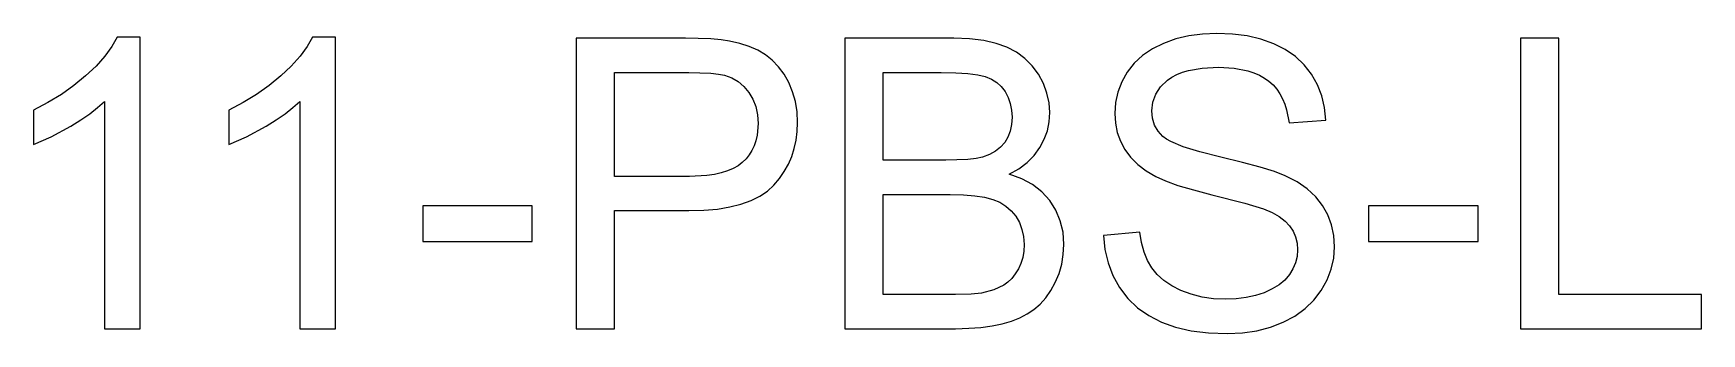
# Model space of a CAD drawing. Header units: millimetres. Extents: x -6.1 to 6.1, y -1.1 to 1.1.
import ezdxf

# ---------------------------------------------------------------- set-up
doc = ezdxf.new("R2010")
doc.units = ezdxf.units.MM
doc.layers.add('LASER_MARK', color=7, linetype='Continuous')

msp = doc.modelspace()

# ---------------------------------------------------------------- linework, layer by layer
at = {"layer": 'LASER_MARK'}
for points in [[(-5.334, -1.064), (-5.334, 1.072), (-5.502, 1.072), (-5.542, 1.003), (-5.594, 0.932), (-5.658, 0.861), (-5.734, 0.788), (-5.82, 0.717), (-5.912, 0.652), (-6.011, 0.593), (-6.117, 0.538), (-6.117, 0.286), (-5.988, 0.342), (-5.842, 0.421), (-5.77, 0.466), (-5.704, 0.511), (-5.646, 0.556), (-5.595, 0.601), (-5.595, -1.064)], [(-3.902, -1.064), (-3.902, 1.072), (-4.07, 1.072), (-4.11, 1.003), (-4.162, 0.932), (-4.226, 0.861), (-4.302, 0.788), (-4.387, 0.717), (-4.48, 0.652), (-4.579, 0.593), (-4.685, 0.538), (-4.685, 0.286), (-4.555, 0.342), (-4.41, 0.421), (-4.337, 0.466), (-4.272, 0.511), (-4.214, 0.556), (-4.163, 0.601), (-4.163, -1.064)], [(-2.137, -1.064), (-1.855, -1.064), (-1.855, -0.199), (-1.31, -0.199), (-1.201, -0.196), (-1.101, -0.187), (-1.01, -0.172), (-0.928, -0.152), (-0.854, -0.125), (-0.789, -0.093), (-0.733, -0.055), (-0.686, -0.011), (-0.645, 0.037), (-0.61, 0.088), (-0.58, 0.142), (-0.556, 0.198), (-0.537, 0.257), (-0.524, 0.318), (-0.516, 0.382), (-0.513, 0.448), (-0.517, 0.526), (-0.529, 0.6), (-0.549, 0.671), (-0.578, 0.739), (-0.612, 0.801), (-0.652, 0.856), (-0.698, 0.904), (-0.748, 0.944), (-0.804, 0.978), (-0.867, 1.005), (-0.936, 1.027), (-1.011, 1.043), (-1.073, 1.052), (-1.148, 1.059), (-1.334, 1.064), (-2.137, 1.064)], [(-0.166, -1.064), (0.645, -1.064), (0.743, -1.061), (0.832, -1.055), (0.914, -1.044), (0.988, -1.028), (1.055, -1.008), (1.117, -0.984), (1.172, -0.956), (1.221, -0.923), (1.266, -0.884), (1.307, -0.839), (1.344, -0.785), (1.377, -0.725), (1.405, -0.659), (1.425, -0.591), (1.436, -0.52), (1.44, -0.447), (1.434, -0.357), (1.414, -0.274), (1.382, -0.196), (1.337, -0.125), (1.279, -0.062), (1.21, -0.008), (1.131, 0.035), (1.04, 0.068), (1.11, 0.108), (1.17, 0.154), (1.222, 0.205), (1.263, 0.263), (1.296, 0.324), (1.319, 0.387), (1.333, 0.452), (1.337, 0.52), (1.332, 0.592), (1.316, 0.663), (1.29, 0.732), (1.254, 0.8), (1.208, 0.863), (1.154, 0.917), (1.093, 0.962), (1.023, 0.999), (0.943, 1.027), (0.852, 1.048), (0.748, 1.06), (0.632, 1.064), (-0.166, 1.064)], [(1.998, -0.357), (1.732, -0.38), (1.741, -0.484), (1.764, -0.582), (1.8, -0.675), (1.849, -0.763), (1.91, -0.842), (1.981, -0.91), (2.063, -0.968), (2.155, -1.016), (2.258, -1.053), (2.374, -1.079), (2.5, -1.095), (2.639, -1.1), (2.75, -1.095), (2.855, -1.079), (2.955, -1.053), (3.049, -1.017), (3.135, -0.971), (3.21, -0.916), (3.274, -0.854), (3.328, -0.783), (3.371, -0.707), (3.401, -0.628), (3.419, -0.547), (3.426, -0.463), (3.42, -0.38), (3.403, -0.302), (3.376, -0.229), (3.337, -0.16), (3.287, -0.098), (3.224, -0.04), (3.15, 0.011), (3.063, 0.057), (2.985, 0.087), (2.881, 0.12), (2.75, 0.155), (2.592, 0.192), (2.437, 0.231), (2.314, 0.269), (2.224, 0.307), (2.192, 0.325), (2.167, 0.344), (2.131, 0.383), (2.105, 0.428), (2.09, 0.478), (2.085, 0.533), (2.092, 0.596), (2.114, 0.655), (2.15, 0.709), (2.201, 0.758), (2.233, 0.78), (2.269, 0.799), (2.309, 0.815), (2.353, 0.828), (2.455, 0.846), (2.574, 0.852), (2.689, 0.845), (2.789, 0.826), (2.833, 0.812), (2.874, 0.794), (2.911, 0.773), (2.944, 0.749), (2.974, 0.722), (3.001, 0.691), (3.024, 0.658), (3.044, 0.621), (3.061, 0.581), (3.074, 0.539), (3.092, 0.444), (3.362, 0.464), (3.352, 0.556), (3.332, 0.642), (3.3, 0.723), (3.257, 0.8), (3.203, 0.869), (3.139, 0.93), (3.064, 0.981), (2.979, 1.024), (2.885, 1.057), (2.785, 1.081), (2.677, 1.095), (2.562, 1.1), (2.457, 1.095), (2.357, 1.082), (2.262, 1.059), (2.172, 1.027), (2.089, 0.987), (2.017, 0.938), (1.956, 0.881), (1.905, 0.815), (1.865, 0.744), (1.836, 0.67), (1.819, 0.593), (1.813, 0.514), (1.818, 0.442), (1.832, 0.374), (1.855, 0.31), (1.888, 0.249), (1.93, 0.192), (1.982, 0.14), (2.044, 0.093), (2.115, 0.051), (2.185, 0.019), (2.277, -0.014), (2.39, -0.047), (2.526, -0.082), (2.767, -0.143), (2.905, -0.186), (2.967, -0.213), (3.019, -0.243), (3.062, -0.275), (3.096, -0.311), (3.122, -0.35), (3.14, -0.392), (3.151, -0.438), (3.154, -0.486), (3.15, -0.535), (3.139, -0.581), (3.12, -0.626), (3.094, -0.668), (3.06, -0.708), (3.018, -0.743), (2.968, -0.773), (2.91, -0.8), (2.846, -0.821), (2.778, -0.836), (2.704, -0.845), (2.626, -0.847), (2.537, -0.844), (2.454, -0.832), (2.374, -0.812), (2.299, -0.784), (2.232, -0.75), (2.173, -0.711), (2.125, -0.668), (2.085, -0.619), (2.054, -0.564), (2.029, -0.502), (2.01, -0.433)], [(4.788, -1.064), (6.117, -1.064), (6.117, -0.813), (5.07, -0.813), (5.07, 1.064), (4.788, 1.064)], [(-1.855, 0.052), (-1.855, 0.813), (-1.311, 0.813), (-1.15, 0.808), (-1.092, 0.802), (-1.048, 0.794), (-0.996, 0.775), (-0.949, 0.747), (-0.907, 0.712), (-0.871, 0.668), (-0.841, 0.618), (-0.82, 0.564), (-0.807, 0.504), (-0.803, 0.44), (-0.81, 0.353), (-0.819, 0.313), (-0.832, 0.276), (-0.848, 0.242), (-0.868, 0.21), (-0.891, 0.181), (-0.918, 0.154), (-0.949, 0.13), (-0.985, 0.109), (-1.026, 0.092), (-1.072, 0.078), (-1.123, 0.067), (-1.179, 0.059), (-1.305, 0.052)], [(0.115, 0.17), (0.115, 0.813), (0.541, 0.813), (0.647, 0.811), (0.736, 0.805), (0.809, 0.796), (0.864, 0.783), (0.909, 0.765), (0.948, 0.74), (0.981, 0.71), (1.009, 0.673), (1.032, 0.631), (1.047, 0.586), (1.057, 0.538), (1.06, 0.486), (1.057, 0.433), (1.046, 0.384), (1.029, 0.34), (1.006, 0.3), (0.975, 0.266), (0.938, 0.237), (0.894, 0.213), (0.844, 0.194), (0.797, 0.184), (0.736, 0.176), (0.575, 0.17)], [(0.115, -0.813), (0.115, -0.081), (0.607, -0.081), (0.703, -0.083), (0.787, -0.09), (0.859, -0.101), (0.919, -0.117), (0.97, -0.138), (1.015, -0.165), (1.054, -0.2), (1.088, -0.24), (1.114, -0.286), (1.133, -0.336), (1.145, -0.389), (1.149, -0.447), (1.146, -0.496), (1.138, -0.543), (1.125, -0.586), (1.107, -0.626), (1.084, -0.663), (1.059, -0.695), (1.03, -0.722), (0.999, -0.744), (0.964, -0.763), (0.926, -0.779), (0.837, -0.803), (0.761, -0.81), (0.645, -0.813)], [(-3.262, -0.425), (-2.459, -0.425), (-2.459, -0.163), (-3.262, -0.163)], [(3.675, -0.425), (4.478, -0.425), (4.478, -0.163), (3.675, -0.163)]]:
    msp.add_lwpolyline(points, close=True, dxfattribs=at)

doc.saveas('drawing.dxf')
